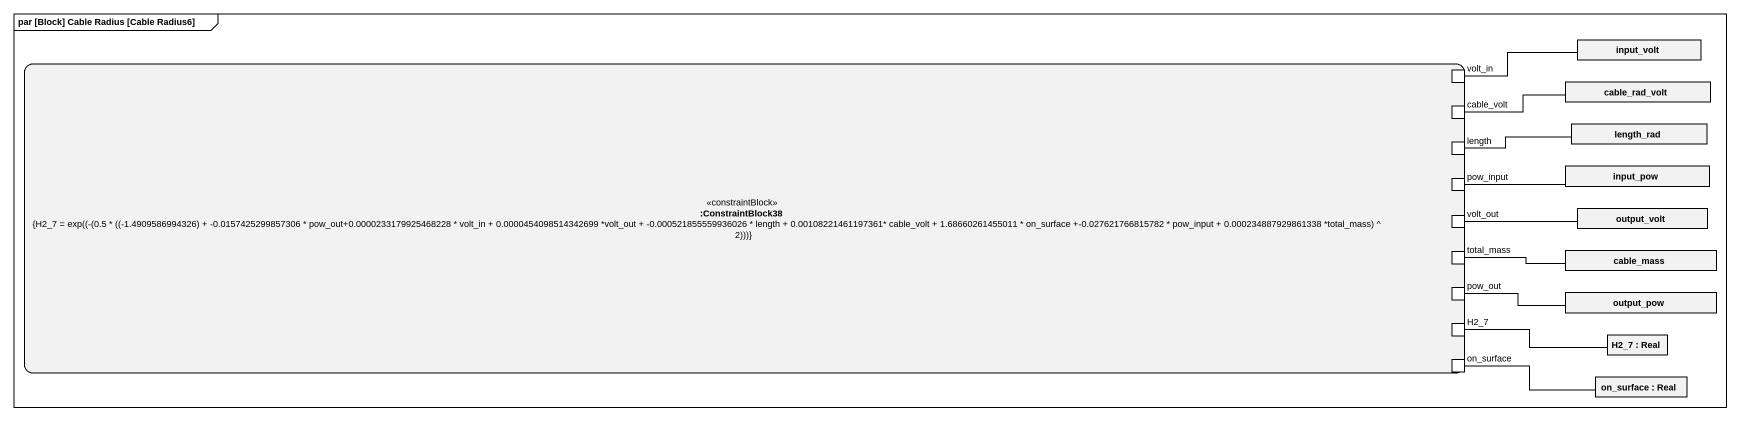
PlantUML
@startuml
mainframe par [Block] Cable Radius [Cable Radius6]
rectangle input_volt
rectangle ":ConstraintBlock38\n{H2_7 = exp((-(0.5 * ((-1.4909586994326) + -0.0157425299857306 * pow_out+0.0000233179925468228 * volt_in + 0.0000454098514342699 *volt_out + -0.000521855559936026 * length + 0.00108221461197361* cable_volt + 1.68660261455011 * on_surface +-0.027621766815782 * pow_input + 0.000234887929861338 *total_mass) ^ 2)))}" as ConstraintBlock38 <<constraintBlock>> {
  port volt_in
  port cable_volt
  port length
  port pow_input
  port volt_out
  port total_mass
  port pow_out
  port H2_7
  port on_surface
}
rectangle cable_rad_volt
rectangle length_rad
rectangle input_pow
rectangle output_volt
rectangle cable_mass
rectangle output_pow
rectangle "H2_7 : Real" as H2_7_2
rectangle "on_surface : Real" as on_surface_2
volt_in -right- input_volt
cable_volt -right- cable_rad_volt
length -right- length_rad
pow_input -right- input_pow
volt_out -right- output_volt
total_mass -right- cable_mass
pow_out -right- output_pow
H2_7 -right- H2_7_2
on_surface -right- on_surface_2
@enduml
